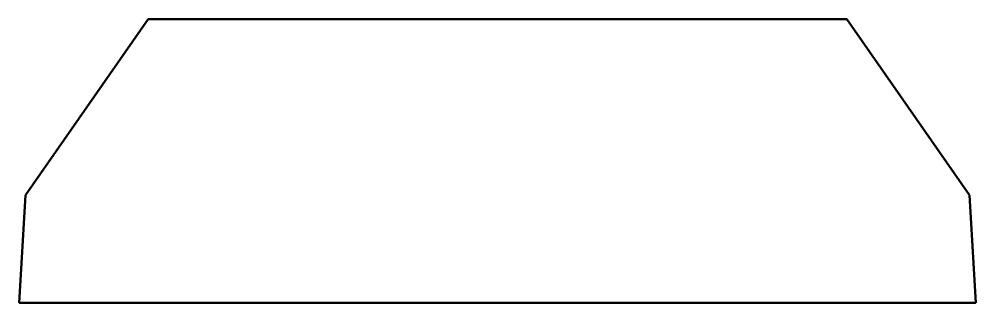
# Model space of a CAD drawing. Header units: millimetres. Extents: x 0 to 1520, y 0 to 450.
import ezdxf

# ---------------------------------------------------------------- set-up
doc = ezdxf.new("R2010")
doc.units = ezdxf.units.MM
doc.layers.add('IV_OUTER_PROFILE', color=7, linetype='Continuous', lineweight=50)

msp = doc.modelspace()

# ---------------------------------------------------------------- linework, layer by layer
at = {"layer": 'IV_OUTER_PROFILE'}
for p, q in [((204.9, 450), (9.9, 171)), ((204.9, 450), (1314.9, 450)), ((1509.9, 171), (1314.9, 450)), ((9.9, 171), (0, 0)), ((1519.8, 0), (1509.9, 171)), ((1519.8, 0), (0, 0))]:
    msp.add_line(p, q, dxfattribs=at)

doc.saveas('drawing.dxf')
